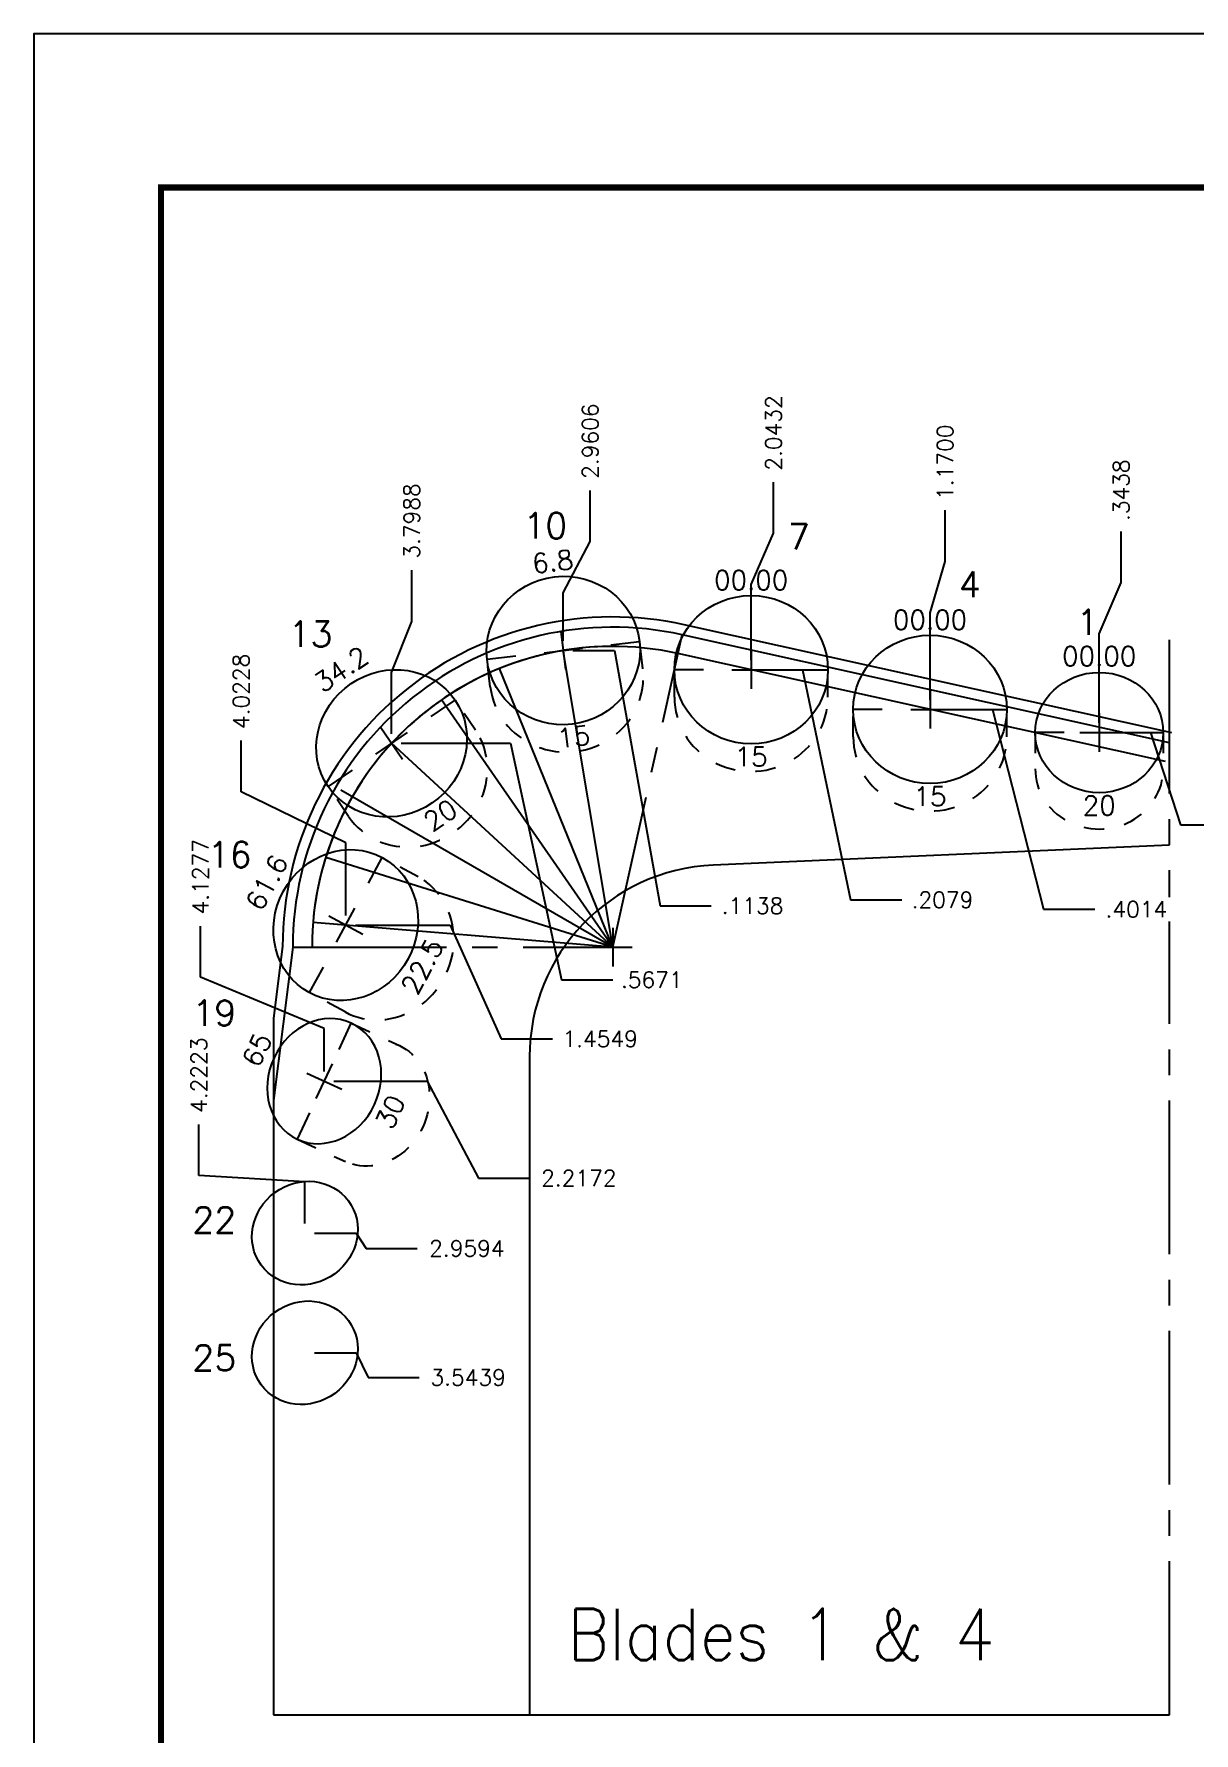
# Model space of a CAD drawing. Extents: x 25.7 to 47.7, y -20.7 to -3.7.
# Drawn here: x 25.66 to 31.32, y -12.05 to -3.75 of the extents above; entities that cross this region are included whole.
import ezdxf
from ezdxf.enums import TextEntityAlignment as Align

# ---------------------------------------------------------------- set-up
doc = ezdxf.new("R2010")
doc.units = 0
doc.header["$MEASUREMENT"] = 0
doc.header["$PDMODE"] = 3
doc.linetypes.add('CENTER2', pattern=[1.125, 0.75, -0.125, 0.125, -0.125])
doc.linetypes.add('HIDDEN2', pattern=[0.1875, 0.125, -0.0625])
doc.layers.get('0').update_dxf_attribs({"linetype": 'CONTINUOUS'})
doc.layers.get('Defpoints').update_dxf_attribs({"color": 10, "linetype": 'CONTINUOUS'})
for name, color, linetype in [('Blade1', 30, 'CONTINUOUS'), ('CLine', 5, 'CENTER2'), ('Dims', 4, 'CONTINUOUS'), ('Text', 3, 'CONTINUOUS'), ('Title Block', 7, 'CONTINUOUS')]:
    doc.layers.add(name, color=color, linetype=linetype)
doc.styles.add('RomanS', font='romans')
doc.dimstyles.get("Standard").update_dxf_attribs({"dimtxt": 0.078125, "dimasz": 0.125, "dimexe": 0.046875, "dimexo": 0.046875, "dimgap": 0.046875, "dimtad": 0, "dimtih": 1, "dimtoh": 1, "dimdec": 4, "dimzin": 4, "dimdsep": 46, "dimtxsty": 'RomanS', "dimcen": 0.09375, "dimclre": 9, "dimazin": 1, "dimtfac": 1, "dimtdec": 4, "dimtofl": 0, "dimtmove": 0, "dimatfit": 1, "dimfxl": 1, "dimtolj": 1, "dimtzin": 0, "dimarcsym": 0})

# ---------------------------------------------------------------- blocks, each defined once
blk = doc.blocks.new('COT_cblock')
at = {"layer": 'Title Block', "color": 8}
blk.add_lwpolyline([(0, 0), (22, 0), (22, 17), (0, 17)], close=True, dxfattribs=at)
at = {"layer": 'Title Block', "const_width": 0.03}
blk.add_lwpolyline([(21.38, 16.25), (0.62, 16.25), (0.62, 0.75), (21.38, 0.75)], close=True, dxfattribs=at)
at = {"layer": 'Title Block', "color": 1, "style": 'RomanS', "flags": 8}
for tag, p in [('FNAME', (0.37, 3.75)), ('REVDATE', (0.37, 2.25)), ('USER', (0.37, 0.75))]:
    blk.add_attdef(tag, text='', height=0.047, rotation=90, dxfattribs=at).set_placement(p, align=Align.BOTTOM_LEFT)
at = {"layer": 'Title Block', "color": 3, "style": 'RomanS', "flags": 8}
for tag, height, p in [('DRAWN', 0.11, (16.9503, 1.9844)), ('TITL1', 0.125, (19.587, 1.6835)), ('TITL2', 0.094, (19.587, 1.5143)), ('TITL3', 0.094, (19.587, 1.3739))]:
    blk.add_attdef(tag, text='', height=height, dxfattribs=at).set_placement(p, align=Align.MIDDLE_CENTER)
for tag, p in [('DDATE', (16.6059, 1.6718)), ('CHECK', (16.6059, 1.406)), ('MATRL', (16.6059, 1.1487)), ('PDATE', (16.6059, 0.8829)), ('SCALE', (18.1459, 0.8555)), ('SHEET', (20.2553, 0.8555))]:
    blk.add_attdef(tag, text='', height=0.094, dxfattribs=at).set_placement(p, align=Align.MIDDLE_LEFT)
for tag, p in [('FSCM#', (18.5872, 1.1213)), ('DWG#', (20.0595, 1.1213)), ('REV#', (21.2197, 1.1213))]:
    blk.add_attdef(tag, text='', height=0.094, dxfattribs=at).set_placement(p, align=Align.TOP_CENTER)
blk = doc.blocks.new('CMark')
at = {"layer": 'CLine'}
for p, q in [((0, 0.094), (0, -0.094)), ((-0.094, 0), (0.094, 0))]:
    blk.add_line(p, q, dxfattribs=at)
blk = doc.blocks.new('1613@30')
for p, q in [((-0.1705, 0), (-0.3125, 0)), ((0.1707, 0), (0.3125, 0))]:
    blk.add_line(p, q)
at = {"color": 8, "linetype": 'HIDDEN2', "ltscale": 0.5}
blk.add_line((-0.3125, 0), (-0.3125, -0.26), dxfattribs=at)
at = {"color": 8, "linetype": 'HIDDEN2', "ltscale": 0.5, "flags": 128}
blk.add_lwpolyline([(0.3125, 0), (0.3125, -0.26)], dxfattribs=at)
at = {"extrusion": (0, 0, -1)}
blk.add_ellipse((0, 0), major_axis=(-0.3125, 0), ratio=0.866025, start_param=-3.141592653589793, end_param=3.141592653589793, dxfattribs=at)
at = {"color": 8, "linetype": 'HIDDEN2', "ltscale": 0.5, "extrusion": (0, 0, -1)}
blk.add_ellipse((0, -0.26), major_axis=(-0.3125, 0), ratio=0.866025, start_param=3.068877, end_param=6.355901, dxfattribs=at)
blk.add_blockref('CMark', (0, 0))
at = {"style": 'RomanS'}
blk.add_text('30', height=0.094, dxfattribs=at).set_placement((0, -0.3562), align=Align.MIDDLE_CENTER)
blk.add_attdef('ANG', text='', height=0.094, dxfattribs=at).set_placement((0, 0.2871), align=Align.BOTTOM_CENTER)
blk = doc.blocks.new('1913@15')
for p, q in [((-0.233, 0), (-0.375, 0)), ((0.2332, 0), (0.375, 0))]:
    blk.add_line(p, q)
at = {"color": 8, "linetype": 'HIDDEN2', "ltscale": 0.5}
for p, q in [((-0.375, -0.1346), (-0.375, 0)), ((0.375, -0.1346), (0.375, 0))]:
    blk.add_line(p, q, dxfattribs=at)
blk.add_ellipse((0, 0), major_axis=(-0.375, 0), ratio=0.965926)
blk.add_ellipse((0, -0.1346), major_axis=(-0.375, 0), ratio=0.965926, start_param=0, end_param=3.141593, dxfattribs=at)
blk.add_blockref('CMark', (0, 0))
at = {"style": 'RomanS'}
blk.add_text('15', height=0.094, dxfattribs=at).set_placement((0, -0.4247), align=Align.MIDDLE_CENTER)
blk.add_attdef('ANG', text='', height=0.094, dxfattribs=at).set_placement((0, 0.3622), align=Align.BOTTOM_CENTER)
blk = doc.blocks.new('1613@20')
for p, q in [((-0.1705, 0), (-0.3125, 0)), ((0.1707, 0), (0.3125, 0))]:
    blk.add_line(p, q)
at = {"color": 8, "linetype": 'HIDDEN2', "ltscale": 0.5}
blk.add_line((-0.3125, 0), (-0.3125, -0.1779), dxfattribs=at)
at = {"color": 8, "linetype": 'HIDDEN2', "ltscale": 0.5, "flags": 128}
blk.add_lwpolyline([(0.3125, 0), (0.3125, -0.1779)], dxfattribs=at)
blk.add_ellipse((0, 0), major_axis=(-0.3125, 0), ratio=0.939693, start_param=-3.141592653589793, end_param=3.141592653589793)
at = {"color": 8, "linetype": 'HIDDEN2', "ltscale": 0.5}
blk.add_ellipse((0, -0.1779), major_axis=(-0.3125, 0), ratio=0.939693, start_param=0, end_param=3.141593, dxfattribs=at)
blk.add_blockref('CMark', (0, 0))
at = {"style": 'RomanS'}
blk.add_text('20', height=0.094, dxfattribs=at).set_placement((0, -0.3562), align=Align.MIDDLE_CENTER)
blk.add_attdef('ANG', text='', height=0.094, dxfattribs=at).set_placement((0, 0.2975), align=Align.BOTTOM_CENTER)
blk = doc.blocks.new('1913@22.5')
for p, q in [((-0.233, 0), (-0.375, 0)), ((0.2332, 0), (0.375, 0))]:
    blk.add_line(p, q)
at = {"color": 8, "linetype": 'HIDDEN2', "ltscale": 0.5}
for p, q in [((-0.375, -0.199), (-0.375, 0)), ((0.375, -0.199), (0.375, 0))]:
    blk.add_line(p, q, dxfattribs=at)
blk.add_ellipse((0, 0), major_axis=(-0.375, 0), ratio=0.92388)
blk.add_ellipse((0, -0.199), major_axis=(-0.375, 0), ratio=0.92388, start_param=6.283185, end_param=9.424778, dxfattribs=at)
blk.add_blockref('CMark', (0, 0))
at = {"style": 'RomanS'}
blk.add_text('22.5', height=0.094, dxfattribs=at).set_placement((0, -0.4247), align=Align.MIDDLE_CENTER)
blk.add_attdef('ANG', text='', height=0.094, dxfattribs=at).set_placement((0, 0.3622), align=Align.BOTTOM_CENTER)
blk = doc.blocks.new('1913@20')
for p, q in [((-0.233, 0), (-0.375, 0)), ((0.2332, 0), (0.375, 0))]:
    blk.add_line(p, q)
at = {"color": 8, "linetype": 'HIDDEN2', "ltscale": 0.5}
for p, q in [((-0.375, -0.1779), (-0.375, 0)), ((0.375, -0.1779), (0.375, 0))]:
    blk.add_line(p, q, dxfattribs=at)
blk.add_ellipse((0, 0), major_axis=(-0.375, 0), ratio=0.939693)
blk.add_ellipse((0, -0.1779), major_axis=(-0.375, 0), ratio=0.939693, start_param=0, end_param=3.141593, dxfattribs=at)
blk.add_blockref('CMark', (0, 0))
at = {"style": 'RomanS'}
blk.add_text('20', height=0.094, dxfattribs=at).set_placement((0, -0.4247), align=Align.MIDDLE_CENTER)
blk.add_attdef('ANG', text='', height=0.094, dxfattribs=at).set_placement((0, 0.3622), align=Align.BOTTOM_CENTER)
blk = doc.blocks.new('*D63')
at = {"layer": 'Defpoints', "color": 0, "linetype": 'ByBlock', "transparency": 16777216}
for p in [(31.2002, -6.6468), (26.9778, -9.6062)]:
    blk.add_point(p, dxfattribs=at)
at = {"layer": 'Dims', "color": 9, "linetype": 'ByBlock', "lineweight": -2, "transparency": 16777216}
for p, q in [((27.0247, -9.6062), (27.2278, -9.6062)), ((27.2278, -9.6062), (27.2767, -9.6809)), ((27.2767, -9.6809), (27.5267, -9.6809))]:
    blk.add_line(p, q, dxfattribs=at)
at = {"layer": 'Dims', "color": 0, "linetype": 'ByBlock', "transparency": 16777216, "insert": (27.7688, -9.6809), "char_height": 0.07812, "attachment_point": 5, "style": 'RomanS', "bg_fill": 3, "box_fill_scale": 1.25, "bg_fill_color": 256, "bg_fill_true_color": 13158600, "bg_fill_transparency": 0}
blk.add_mtext('\\A1;2.9594', dxfattribs=at)
at = {"layer": 'Defpoints', "color": 0, "linetype": 'ByBlock', "transparency": 16777216}
blk.add_point((27.5267, -9.6809), dxfattribs=at)
blk = doc.blocks.new('*D64')
at = {"layer": 'Defpoints', "color": 0, "linetype": 'ByBlock', "transparency": 16777216}
for p in [(31.2002, -6.6468), (26.9778, -10.1907)]:
    blk.add_point(p, dxfattribs=at)
at = {"layer": 'Dims', "color": 9, "linetype": 'ByBlock', "lineweight": -2, "transparency": 16777216}
for p, q in [((27.0247, -10.1907), (27.2278, -10.1907)), ((27.2278, -10.1907), (27.2863, -10.3114)), ((27.2863, -10.3114), (27.5363, -10.3114))]:
    blk.add_line(p, q, dxfattribs=at)
at = {"layer": 'Dims', "color": 0, "linetype": 'ByBlock', "transparency": 16777216, "insert": (27.7748, -10.3114), "char_height": 0.07812, "attachment_point": 5, "style": 'RomanS', "bg_fill": 3, "box_fill_scale": 1.25, "bg_fill_color": 256, "bg_fill_true_color": 13158600, "bg_fill_transparency": 0}
blk.add_mtext('\\A1;3.5439', dxfattribs=at)
at = {"layer": 'Defpoints', "color": 0, "linetype": 'ByBlock', "transparency": 16777216}
blk.add_point((27.5363, -10.3114), dxfattribs=at)
blk = doc.blocks.new('*D73')
at = {"layer": 'Defpoints', "color": 0, "linetype": 'ByBlock', "transparency": 16777216}
for p in [(31.2002, -6.6468), (30.8564, -7.1614)]:
    blk.add_point(p, dxfattribs=at)
at = {"layer": 'Dims', "color": 9, "linetype": 'ByBlock', "lineweight": -2, "transparency": 16777216}
for p, q in [((30.9643, -6.4291), (30.9643, -6.1791)), ((30.8564, -6.6791), (30.9643, -6.4291)), ((30.8564, -7.1146), (30.8564, -6.6791))]:
    blk.add_line(p, q, dxfattribs=at)
at = {"layer": 'Dims', "color": 0, "linetype": 'ByBlock', "transparency": 16777216, "insert": (30.9643, -5.9778), "char_height": 0.07812, "attachment_point": 5, "rotation": 90, "style": 'RomanS', "bg_fill": 3, "box_fill_scale": 1.25, "bg_fill_color": 256, "bg_fill_true_color": 13158600, "bg_fill_transparency": 0}
blk.add_mtext('\\A1;.3438', dxfattribs=at)
at = {"layer": 'Defpoints', "color": 0, "linetype": 'ByBlock', "transparency": 16777216}
blk.add_point((30.9643, -6.1791), dxfattribs=at)
blk = doc.blocks.new('*D74')
at = {"layer": 'Defpoints', "color": 0, "linetype": 'ByBlock', "transparency": 16777216}
for p in [(31.2002, -6.6468), (30.0302, -7.0483)]:
    blk.add_point(p, dxfattribs=at)
at = {"layer": 'Dims', "color": 9, "linetype": 'ByBlock', "lineweight": -2, "transparency": 16777216}
for p, q in [((30.1038, -6.3259), (30.1038, -6.0759)), ((30.0302, -6.5759), (30.1038, -6.3259)), ((30.0302, -7.0014), (30.0302, -6.5759))]:
    blk.add_line(p, q, dxfattribs=at)
at = {"layer": 'Dims', "color": 0, "linetype": 'ByBlock', "transparency": 16777216, "insert": (30.1038, -5.8412), "char_height": 0.07812, "attachment_point": 5, "rotation": 90, "style": 'RomanS', "bg_fill": 3, "box_fill_scale": 1.25, "bg_fill_color": 256, "bg_fill_true_color": 13158600, "bg_fill_transparency": 0}
blk.add_mtext('\\A1;1.1700', dxfattribs=at)
at = {"layer": 'Defpoints', "color": 0, "linetype": 'ByBlock', "transparency": 16777216}
blk.add_point((30.1038, -6.0759), dxfattribs=at)
blk = doc.blocks.new('*D75')
at = {"layer": 'Defpoints', "color": 0, "linetype": 'ByBlock', "transparency": 16777216}
for p in [(31.2002, -6.6468), (29.1569, -6.8547)]:
    blk.add_point(p, dxfattribs=at)
at = {"layer": 'Dims', "color": 9, "linetype": 'ByBlock', "lineweight": -2, "transparency": 16777216}
for p, q in [((29.2663, -6.1883), (29.2663, -5.9383)), ((29.1569, -6.4383), (29.2663, -6.1883)), ((29.1569, -6.8078), (29.1569, -6.4383))]:
    blk.add_line(p, q, dxfattribs=at)
at = {"layer": 'Dims', "color": 0, "linetype": 'ByBlock', "transparency": 16777216, "insert": (29.2663, -5.698), "char_height": 0.07812, "attachment_point": 5, "rotation": 90, "style": 'RomanS', "bg_fill": 3, "box_fill_scale": 1.25, "bg_fill_color": 256, "bg_fill_true_color": 13158600, "bg_fill_transparency": 0}
blk.add_mtext('\\A1;2.0432', dxfattribs=at)
at = {"layer": 'Defpoints', "color": 0, "linetype": 'ByBlock', "transparency": 16777216}
blk.add_point((29.2663, -5.9383), dxfattribs=at)
blk = doc.blocks.new('*D76')
at = {"layer": 'Defpoints', "color": 0, "linetype": 'ByBlock', "transparency": 16777216}
for p in [(31.2002, -6.6468), (28.2395, -6.7606)]:
    blk.add_point(p, dxfattribs=at)
at = {"layer": 'Dims', "color": 9, "linetype": 'ByBlock', "lineweight": -2, "transparency": 16777216}
for p, q in [((28.3714, -6.2284), (28.3714, -5.9784)), ((28.2395, -6.4784), (28.3714, -6.2284)), ((28.2395, -6.7137), (28.2395, -6.4784))]:
    blk.add_line(p, q, dxfattribs=at)
at = {"layer": 'Dims', "color": 0, "linetype": 'ByBlock', "transparency": 16777216, "insert": (28.3714, -5.7381), "char_height": 0.07812, "attachment_point": 5, "rotation": 90, "style": 'RomanS', "bg_fill": 3, "box_fill_scale": 1.25, "bg_fill_color": 256, "bg_fill_true_color": 13158600, "bg_fill_transparency": 0}
blk.add_mtext('\\A1;2.9606', dxfattribs=at)
at = {"layer": 'Defpoints', "color": 0, "linetype": 'ByBlock', "transparency": 16777216}
blk.add_point((28.3714, -5.9784), dxfattribs=at)
blk = doc.blocks.new('*D77')
at = {"layer": 'Defpoints', "color": 0, "linetype": 'ByBlock', "transparency": 16777216}
for p in [(31.2002, -6.6468), (27.4014, -7.2139)]:
    blk.add_point(p, dxfattribs=at)
at = {"layer": 'Dims', "color": 9, "linetype": 'ByBlock', "lineweight": -2, "transparency": 16777216}
for p, q in [((27.4995, -6.6183), (27.4995, -6.3683)), ((27.4014, -6.8683), (27.4995, -6.6183)), ((27.4014, -7.1671), (27.4014, -6.8683))]:
    blk.add_line(p, q, dxfattribs=at)
at = {"layer": 'Dims', "color": 0, "linetype": 'ByBlock', "transparency": 16777216, "insert": (27.4995, -6.128), "char_height": 0.07812, "attachment_point": 5, "rotation": 90, "style": 'RomanS', "bg_fill": 3, "box_fill_scale": 1.25, "bg_fill_color": 256, "bg_fill_true_color": 13158600, "bg_fill_transparency": 0}
blk.add_mtext('\\A1;3.7988', dxfattribs=at)
at = {"layer": 'Defpoints', "color": 0, "linetype": 'ByBlock', "transparency": 16777216}
blk.add_point((27.4995, -6.3683), dxfattribs=at)
blk = doc.blocks.new('*D78')
at = {"layer": 'Defpoints', "color": 0, "linetype": 'ByBlock', "transparency": 16777216}
for p in [(31.2002, -6.6468), (27.1774, -8.1018)]:
    blk.add_point(p, dxfattribs=at)
at = {"layer": 'Dims', "color": 9, "linetype": 'ByBlock', "lineweight": -2, "transparency": 16777216}
for p, q in [((26.6669, -7.4507), (26.6669, -7.2007)), ((27.1774, -7.7007), (26.6669, -7.4507)), ((27.1774, -8.0549), (27.1774, -7.7007))]:
    blk.add_line(p, q, dxfattribs=at)
at = {"layer": 'Dims', "color": 0, "linetype": 'ByBlock', "transparency": 16777216, "insert": (26.6669, -6.9604), "char_height": 0.07812, "attachment_point": 5, "rotation": 90, "style": 'RomanS', "bg_fill": 3, "box_fill_scale": 1.25, "bg_fill_color": 256, "bg_fill_true_color": 13158600, "bg_fill_transparency": 0}
blk.add_mtext('\\A1;4.0228', dxfattribs=at)
at = {"layer": 'Defpoints', "color": 0, "linetype": 'ByBlock', "transparency": 16777216}
blk.add_point((26.6669, -7.2007), dxfattribs=at)
blk = doc.blocks.new('*D79')
at = {"layer": 'Defpoints', "color": 0, "linetype": 'ByBlock', "transparency": 16777216}
for p in [(31.2002, -6.6468), (27.0725, -8.8641)]:
    blk.add_point(p, dxfattribs=at)
at = {"layer": 'Dims', "color": 9, "linetype": 'ByBlock', "lineweight": -2, "transparency": 16777216}
for p, q in [((26.468, -8.3563), (26.468, -8.1063)), ((27.0725, -8.6063), (26.468, -8.3563)), ((27.0725, -8.8172), (27.0725, -8.6063))]:
    blk.add_line(p, q, dxfattribs=at)
at = {"layer": 'Dims', "color": 0, "linetype": 'ByBlock', "transparency": 16777216, "insert": (26.468, -7.8659), "char_height": 0.07812, "attachment_point": 5, "rotation": 90, "style": 'RomanS', "bg_fill": 3, "box_fill_scale": 1.25, "bg_fill_color": 256, "bg_fill_true_color": 13158600, "bg_fill_transparency": 0}
blk.add_mtext('\\A1;4.1277', dxfattribs=at)
at = {"layer": 'Defpoints', "color": 0, "linetype": 'ByBlock', "transparency": 16777216}
blk.add_point((26.468, -8.1063), dxfattribs=at)
blk = doc.blocks.new('*D80')
at = {"layer": 'Defpoints', "color": 0, "linetype": 'ByBlock', "transparency": 16777216}
for p in [(31.2002, -6.6468), (30.8564, -7.1614)]:
    blk.add_point(p, dxfattribs=at)
at = {"layer": 'Dims', "color": 9, "linetype": 'ByBlock', "lineweight": -2, "transparency": 16777216}
for p, q in [((30.9033, -7.1614), (31.1064, -7.1614)), ((31.1064, -7.1614), (31.2537, -7.6119)), ((31.2537, -7.6119), (31.5037, -7.6119))]:
    blk.add_line(p, q, dxfattribs=at)
at = {"layer": 'Dims', "color": 0, "linetype": 'ByBlock', "transparency": 16777216, "insert": (31.705, -7.6119), "char_height": 0.07812, "attachment_point": 5, "style": 'RomanS', "bg_fill": 3, "box_fill_scale": 1.25, "bg_fill_color": 256, "bg_fill_true_color": 13158600, "bg_fill_transparency": 0}
blk.add_mtext('\\A1;.5146', dxfattribs=at)
at = {"layer": 'Defpoints', "color": 0, "linetype": 'ByBlock', "transparency": 16777216}
blk.add_point((31.5037, -7.6119), dxfattribs=at)
blk = doc.blocks.new('*D81')
at = {"layer": 'Defpoints', "color": 0, "linetype": 'ByBlock', "transparency": 16777216}
for p in [(31.2002, -6.6468), (30.0302, -7.0483)]:
    blk.add_point(p, dxfattribs=at)
at = {"layer": 'Dims', "color": 9, "linetype": 'ByBlock', "lineweight": -2, "transparency": 16777216}
for p, q in [((30.0771, -7.0483), (30.3349, -7.0483)), ((30.3349, -7.0483), (30.5849, -8.0247)), ((30.5849, -8.0247), (30.8349, -8.0247))]:
    blk.add_line(p, q, dxfattribs=at)
at = {"layer": 'Dims', "color": 0, "linetype": 'ByBlock', "transparency": 16777216, "insert": (31.0381, -8.0247), "char_height": 0.07812, "attachment_point": 5, "style": 'RomanS', "bg_fill": 3, "box_fill_scale": 1.25, "bg_fill_color": 256, "bg_fill_true_color": 13158600, "bg_fill_transparency": 0}
blk.add_mtext('\\A1;.4014', dxfattribs=at)
at = {"layer": 'Defpoints', "color": 0, "linetype": 'ByBlock', "transparency": 16777216}
blk.add_point((30.8349, -8.0247), dxfattribs=at)
blk = doc.blocks.new('*D82')
at = {"layer": 'Defpoints', "color": 0, "linetype": 'ByBlock', "transparency": 16777216}
for p in [(31.2002, -6.6468), (29.1569, -6.8547)]:
    blk.add_point(p, dxfattribs=at)
at = {"layer": 'Dims', "color": 9, "linetype": 'ByBlock', "lineweight": -2, "transparency": 16777216}
for p, q in [((29.2038, -6.8547), (29.4069, -6.8547)), ((29.4069, -6.8547), (29.6418, -7.9788)), ((29.6418, -7.9788), (29.8918, -7.9788))]:
    blk.add_line(p, q, dxfattribs=at)
at = {"layer": 'Dims', "color": 0, "linetype": 'ByBlock', "transparency": 16777216, "insert": (30.0912, -7.9788), "char_height": 0.07812, "attachment_point": 5, "style": 'RomanS', "bg_fill": 3, "box_fill_scale": 1.25, "bg_fill_color": 256, "bg_fill_true_color": 13158600, "bg_fill_transparency": 0}
blk.add_mtext('\\A1;.2079', dxfattribs=at)
at = {"layer": 'Defpoints', "color": 0, "linetype": 'ByBlock', "transparency": 16777216}
blk.add_point((29.8918, -7.9788), dxfattribs=at)
blk = doc.blocks.new('*D83')
at = {"layer": 'Defpoints', "color": 0, "linetype": 'ByBlock', "transparency": 16777216}
for p in [(31.2002, -6.6468), (28.2395, -6.7606)]:
    blk.add_point(p, dxfattribs=at)
at = {"layer": 'Dims', "color": 9, "linetype": 'ByBlock', "lineweight": -2, "transparency": 16777216}
for p, q in [((28.2864, -6.7606), (28.4895, -6.7606)), ((28.4895, -6.7606), (28.7124, -8.0075)), ((28.7124, -8.0075), (28.9624, -8.0075))]:
    blk.add_line(p, q, dxfattribs=at)
at = {"layer": 'Dims', "color": 0, "linetype": 'ByBlock', "transparency": 16777216, "insert": (29.1637, -8.0075), "char_height": 0.07812, "attachment_point": 5, "style": 'RomanS', "bg_fill": 3, "box_fill_scale": 1.25, "bg_fill_color": 256, "bg_fill_true_color": 13158600, "bg_fill_transparency": 0}
blk.add_mtext('\\A1;.1138', dxfattribs=at)
at = {"layer": 'Defpoints', "color": 0, "linetype": 'ByBlock', "transparency": 16777216}
blk.add_point((28.9624, -8.0075), dxfattribs=at)
blk = doc.blocks.new('*D84')
at = {"layer": 'Defpoints', "color": 0, "linetype": 'ByBlock', "transparency": 16777216}
for p in [(31.2002, -6.6468), (27.4014, -7.2139)]:
    blk.add_point(p, dxfattribs=at)
at = {"layer": 'Dims', "color": 9, "linetype": 'ByBlock', "lineweight": -2, "transparency": 16777216}
for p, q in [((27.4483, -7.2139), (27.9815, -7.2139)), ((27.9815, -7.2139), (28.2315, -8.3688)), ((28.2315, -8.3688), (28.4815, -8.3688))]:
    blk.add_line(p, q, dxfattribs=at)
at = {"layer": 'Dims', "color": 0, "linetype": 'ByBlock', "transparency": 16777216, "insert": (28.6716, -8.3688), "char_height": 0.07812, "attachment_point": 5, "style": 'RomanS', "bg_fill": 3, "box_fill_scale": 1.25, "bg_fill_color": 256, "bg_fill_true_color": 13158600, "bg_fill_transparency": 0}
blk.add_mtext('\\A1;.5671', dxfattribs=at)
at = {"layer": 'Defpoints', "color": 0, "linetype": 'ByBlock', "transparency": 16777216}
blk.add_point((28.4815, -8.3688), dxfattribs=at)
blk = doc.blocks.new('*D85')
at = {"layer": 'Defpoints', "color": 0, "linetype": 'ByBlock', "transparency": 16777216}
for p in [(31.2002, -6.6468), (27.1774, -8.1018)]:
    blk.add_point(p, dxfattribs=at)
at = {"layer": 'Dims', "color": 9, "linetype": 'ByBlock', "lineweight": -2, "transparency": 16777216}
for p, q in [((27.2242, -8.1018), (27.687, -8.1018)), ((27.687, -8.1018), (27.937, -8.6577)), ((27.937, -8.6577), (28.187, -8.6577))]:
    blk.add_line(p, q, dxfattribs=at)
at = {"layer": 'Dims', "color": 0, "linetype": 'ByBlock', "transparency": 16777216, "insert": (28.4199, -8.6577), "char_height": 0.07812, "attachment_point": 5, "style": 'RomanS', "bg_fill": 3, "box_fill_scale": 1.25, "bg_fill_color": 256, "bg_fill_true_color": 13158600, "bg_fill_transparency": 0}
blk.add_mtext('\\A1;1.4549', dxfattribs=at)
at = {"layer": 'Defpoints', "color": 0, "linetype": 'ByBlock', "transparency": 16777216}
blk.add_point((28.187, -8.6577), dxfattribs=at)
blk = doc.blocks.new('*D86')
at = {"layer": 'Defpoints', "color": 0, "linetype": 'ByBlock', "transparency": 16777216}
for p in [(31.2002, -6.6468), (27.0725, -8.8641)]:
    blk.add_point(p, dxfattribs=at)
at = {"layer": 'Dims', "color": 9, "linetype": 'ByBlock', "lineweight": -2, "transparency": 16777216}
for p, q in [((27.1193, -8.8641), (27.5752, -8.8641)), ((27.5752, -8.8641), (27.8252, -9.3374)), ((27.8252, -9.3374), (28.0752, -9.3374))]:
    blk.add_line(p, q, dxfattribs=at)
at = {"layer": 'Dims', "color": 0, "linetype": 'ByBlock', "transparency": 16777216, "insert": (28.3155, -9.3374), "char_height": 0.07812, "attachment_point": 5, "style": 'RomanS', "bg_fill": 3, "box_fill_scale": 1.25, "bg_fill_color": 256, "bg_fill_true_color": 13158600, "bg_fill_transparency": 0}
blk.add_mtext('\\A1;2.2172', dxfattribs=at)
at = {"layer": 'Defpoints', "color": 0, "linetype": 'ByBlock', "transparency": 16777216}
blk.add_point((28.0752, -9.3374), dxfattribs=at)
blk = doc.blocks.new('*D87')
at = {"layer": 'Defpoints', "color": 0, "linetype": 'ByBlock', "transparency": 16777216}
for p in [(31.2002, -6.6468), (26.9778, -9.6062)]:
    blk.add_point(p, dxfattribs=at)
at = {"layer": 'Dims', "color": 9, "linetype": 'ByBlock', "lineweight": -2, "transparency": 16777216}
for p, q in [((26.4604, -9.3254), (26.4604, -9.0754)), ((26.9778, -9.3562), (26.4604, -9.3254)), ((26.9778, -9.5593), (26.9778, -9.3562))]:
    blk.add_line(p, q, dxfattribs=at)
at = {"layer": 'Dims', "color": 0, "linetype": 'ByBlock', "transparency": 16777216, "insert": (26.4604, -8.8351), "char_height": 0.07812, "attachment_point": 5, "rotation": 90, "style": 'RomanS', "bg_fill": 3, "box_fill_scale": 1.25, "bg_fill_color": 256, "bg_fill_true_color": 13158600, "bg_fill_transparency": 0}
blk.add_mtext('\\A1;4.2223', dxfattribs=at)
at = {"layer": 'Defpoints', "color": 0, "linetype": 'ByBlock', "transparency": 16777216}
blk.add_point((26.4604, -9.0754), dxfattribs=at)

msp = doc.modelspace()

# ---------------------------------------------------------------- linework, layer by layer
for p, q in [((31.20015, -7.21161), (28.81959, -6.68385)), ((26.9189, -8.20932), (26.82515, -8.95932)), ((26.82515, -8.95932), (26.82515, -11.95932)), ((26.82515, -11.95932), (31.20015, -11.95932))]:
    msp.add_line(p, q)
at = {"color": 251, "flags": 128}
msp.add_lwpolyline([(31.21098, -7.1628), (28.83041, -6.63504, 0.4790582), (26.86891, -8.20618), (26.82515, -8.5562), (26.82515, -8.95932)], format="xyb", dxfattribs=at)
at = {"flags": 128}
msp.add_lwpolyline([(31.20015, -7.71162), (28.97176, -7.80891, 0.4014907), (28.07515, -8.74552), (28.07515, -11.95932)], format="xyb", dxfattribs=at)
msp.add_arc((28.4814, -8.20932), 1.5625, 77.5, 180)
at = {"layer": 'Blade1'}
for centre in [(26.97782, -9.60619), (26.97782, -10.19071)]:
    msp.add_ellipse(centre, major_axis=(-0.2129, -0.15696), ratio=0.9311101, dxfattribs=at)
at = {"layer": 'CLine', "color": 1}
for p, q in [((28.4814, -8.20932), (28.81959, -6.68385)), ((26.9189, -8.20932), (28.4814, -8.20932))]:
    msp.add_line(p, q, dxfattribs=at)
at = {"layer": 'CLine'}
msp.add_line((31.20015, -11.95932), (31.20015, -6.64682), dxfattribs=at)
at = {"layer": 'CLine', "color": 1, "linetype": 'ByBlock', "flags": 128}
for points in [[(28.48316, -6.74057, 0.2098397), (27.40138, -7.21393, 0.1666983)], [(27.40138, -7.21393, 0.167118), (27.01762, -8.08859, 0.167118)]]:
    msp.add_lwpolyline(points, format="xyb", dxfattribs=at)
msp.add_lwpolyline([(31.17986, -7.30314), (28.7993, -6.77538)], dxfattribs=at)
at = {"layer": 'Defpoints', "linetype": 'ByBlock'}
for q in [(28.23952, -6.76062), (27.92888, -6.84846), (27.64493, -7.00203), (27.40138, -7.21393), (27.15396, -7.44246), (27.07959, -7.77096), (27.01762, -8.08859)]:
    msp.add_line((28.4814, -8.20932), q, dxfattribs=at)

# ---------------------------------------------------------------- block references
msp.add_blockref('COT_cblock', (25.65517, -20.74932))
at = {"linetype": 'Continuous'}
msp.add_blockref('CMark', (28.4814, -8.20932), dxfattribs=at)
msp.add_blockref('CMark', (28.4814, -8.20932), dxfattribs=at)
at = {"layer": 'Blade1'}
for name, p, rotation, values in [('1913@15', (28.23952, -6.76062), 6.800000000000004, {'ANG': '6.8'}), ('1913@20', (27.40138, -7.21393), 34.2, {'ANG': '34.2'}), ('1913@22.5', (27.17736, -8.10176), 61.59999999999999, {'ANG': '61.6'}), ('1613@30', (27.07245, -8.86406), 65, {'ANG': '65'})]:
    msp.add_blockref(name, p, dxfattribs=dict(at, rotation=rotation)).add_auto_attribs(values)
for name, p in [('1913@15', (29.15695, -6.85467)), ('1913@15', (30.03019, -7.04826)), ('1613@20', (30.8564, -7.16144))]:
    msp.add_blockref(name, p, dxfattribs=at).add_auto_attribs({'ANG': '00.00'})

# ---------------------------------------------------------------- texts
at = {"layer": 'Blade1', "style": 'RomanS'}
for s, p in [('10', (28.04484, -6.21303)), ('7', (29.33672, -6.26704)), ('4', (30.17116, -6.5004)), ('13', (26.89812, -6.74242)), ('1', (30.74534, -6.68489)), ('16', (26.50331, -7.8206)), ('19', (26.42837, -8.59397)), ('25', (26.42837, -10.27785))]:
    msp.add_text(s, height=0.125, dxfattribs=at).set_placement(p)
at = {"layer": 'Text', "style": 'RomanS', "width": 0.9}
msp.add_text('Blades 1 & 4', height=0.25, dxfattribs=at).set_placement((28.2614, -11.69142))

# ---------------------------------------------------------------- next in the draw order: dimensions: what is measured, and where the dimension line sits
at = {"layer": 'Dims', "linetype": 'ByBlock'}
dim = msp.add_ordinate_dim(feature_location=(26.97782, -9.60619), offset=(0.54884, -0.07468), dtype=0, origin=(31.20015, -6.64682), dimstyle='Standard', override={"dimtfill": 1}, dxfattribs=at)
dim.commit()
dim.dimension.update_dxf_attribs({"geometry": '*D63', "text_midpoint": (27.76884, -9.68087)})

# ---------------------------------------------------------------- next in the draw order: dimensions: what is measured, and where the dimension line sits
dim = msp.add_ordinate_dim(feature_location=(26.97782, -10.19071), offset=(0.55847, -0.12068), dtype=0, origin=(31.20015, -6.64682), dimstyle='Standard', override={"dimtfill": 1}, dxfattribs=at)
dim.commit()
dim.dimension.update_dxf_attribs({"geometry": '*D64', "text_midpoint": (27.77476, -10.31139)})

# ---------------------------------------------------------------- next in the draw order: dimensions: what is measured, and where the dimension line sits
dim = msp.add_ordinate_dim(feature_location=(30.8564031289, -7.1614410515), offset=(0.1078742493, 0.9823311733), dtype=1, origin=(31.2001531289, -6.6468157822), dimstyle='Standard', override={"dimtfill": 1}, dxfattribs=at)
dim.commit()
dim.dimension.update_dxf_attribs({"geometry": '*D73', "text_midpoint": (30.9642773782, -5.9778449973)})

# ---------------------------------------------------------------- next in the draw order: dimensions: what is measured, and where the dimension line sits
dim = msp.add_ordinate_dim(feature_location=(30.03019, -7.04826), offset=(0.07362, 0.97235), dtype=1, origin=(31.20015, -6.64682), dimstyle='Standard', override={"dimtfill": 1}, dxfattribs=at)
dim.commit()
dim.dimension.update_dxf_attribs({"geometry": '*D74', "text_midpoint": (30.10381, -5.84116)})

# ---------------------------------------------------------------- next in the draw order: dimensions: what is measured, and where the dimension line sits
dim = msp.add_ordinate_dim(feature_location=(29.15695, -6.85467), offset=(0.10934, 0.91636), dtype=1, origin=(31.20015, -6.64682), dimstyle='Standard', override={"dimtfill": 1}, dxfattribs=at)
dim.commit()
dim.dimension.update_dxf_attribs({"geometry": '*D75', "text_midpoint": (29.26628, -5.69798)})

# ---------------------------------------------------------------- next in the draw order: dimensions: what is measured, and where the dimension line sits
dim = msp.add_ordinate_dim(feature_location=(28.23952, -6.76062), offset=(0.13187, 0.78218), dtype=1, origin=(31.20015, -6.64682), dimstyle='Standard', override={"dimtfill": 1}, dxfattribs=at)
dim.commit()
dim.dimension.update_dxf_attribs({"geometry": '*D76', "text_midpoint": (28.37139, -5.73812)})

# ---------------------------------------------------------------- next in the draw order: dimensions: what is measured, and where the dimension line sits
dim = msp.add_ordinate_dim(feature_location=(27.40138, -7.21393), offset=(0.09807, 0.84562), dtype=1, origin=(31.20015, -6.64682), dimstyle='Standard', override={"dimtfill": 1}, dxfattribs=at)
dim.commit()
dim.dimension.update_dxf_attribs({"geometry": '*D77', "text_midpoint": (27.49945, -6.12798)})

# ---------------------------------------------------------------- next in the draw order: dimensions: what is measured, and where the dimension line sits
dim = msp.add_ordinate_dim(feature_location=(27.17736, -8.10176), offset=(-0.51046, 0.90106), dtype=1, origin=(31.20015, -6.64682), dimstyle='Standard', override={"dimtfill": 1}, dxfattribs=at)
dim.commit()
dim.dimension.update_dxf_attribs({"geometry": '*D78', "text_midpoint": (26.66689, -6.96038)})

# ---------------------------------------------------------------- next in the draw order: dimensions: what is measured, and where the dimension line sits
dim = msp.add_ordinate_dim(feature_location=(27.07245, -8.86406), offset=(-0.60444, 0.75779), dtype=1, origin=(31.20015, -6.64682), dimstyle='Standard', override={"dimtfill": 1}, dxfattribs=at)
dim.commit()
dim.dimension.update_dxf_attribs({"geometry": '*D79', "text_midpoint": (26.46801, -7.86594)})

# ---------------------------------------------------------------- next in the draw order: dimensions: what is measured, and where the dimension line sits
dim = msp.add_ordinate_dim(feature_location=(30.8564, -7.16144), offset=(0.6473, -0.45045), dtype=0, origin=(31.20015, -6.64682), dimstyle='Standard', override={"dimtfill": 1}, dxfattribs=at)
dim.commit()
dim.dimension.update_dxf_attribs({"geometry": '*D80', "text_midpoint": (31.70496, -7.61189)})

# ---------------------------------------------------------------- next in the draw order: dimensions: what is measured, and where the dimension line sits
dim = msp.add_ordinate_dim(feature_location=(30.03019, -7.04826), offset=(0.80475, -0.97643), dtype=0, origin=(31.20015, -6.64682), dimstyle='Standard', override={"dimtfill": 1}, dxfattribs=at)
dim.commit()
dim.dimension.update_dxf_attribs({"geometry": '*D81', "text_midpoint": (31.03806, -8.02469)})

# ---------------------------------------------------------------- next in the draw order: dimensions: what is measured, and where the dimension line sits
dim = msp.add_ordinate_dim(feature_location=(29.156945, -6.854669), offset=(0.734806, -1.124153), dtype=0, origin=(31.200153, -6.646816), dimstyle='Standard', override={"dimtfill": 1}, dxfattribs=at)
dim.commit()
dim.dimension.update_dxf_attribs({"geometry": '*D82', "text_midpoint": (30.091156, -7.978823)})

# ---------------------------------------------------------------- next in the draw order: dimensions: what is measured, and where the dimension line sits
dim = msp.add_ordinate_dim(feature_location=(28.23952, -6.76062), offset=(0.72292, -1.24687), dtype=0, origin=(31.20015, -6.64682), dimstyle='Standard', override={"dimtfill": 1}, dxfattribs=at)
dim.commit()
dim.dimension.update_dxf_attribs({"geometry": '*D83', "text_midpoint": (29.16371, -8.00749)})

# ---------------------------------------------------------------- next in the draw order: dimensions: what is measured, and where the dimension line sits
dim = msp.add_ordinate_dim(feature_location=(27.40138, -7.21393), offset=(1.08016, -1.1549), dtype=0, origin=(31.20015, -6.64682), dimstyle='Standard', override={"dimtfill": 1}, dxfattribs=at)
dim.commit()
dim.dimension.update_dxf_attribs({"geometry": '*D84', "text_midpoint": (28.67165, -8.36884)})

# ---------------------------------------------------------------- next in the draw order: dimensions: what is measured, and where the dimension line sits
dim = msp.add_ordinate_dim(feature_location=(27.17736, -8.10176), offset=(1.00969, -0.55596), dtype=0, origin=(31.20015, -6.64682), dimstyle='Standard', override={"dimtfill": 1}, dxfattribs=at)
dim.commit()
dim.dimension.update_dxf_attribs({"geometry": '*D85', "text_midpoint": (28.41993, -8.65772)})

# ---------------------------------------------------------------- next in the draw order: dimensions: what is measured, and where the dimension line sits
dim = msp.add_ordinate_dim(feature_location=(27.07245, -8.86406), offset=(1.0027, -0.47339), dtype=0, origin=(31.20015, -6.64682), dimstyle='Standard', override={"dimtfill": 1}, dxfattribs=at)
dim.commit()
dim.dimension.update_dxf_attribs({"geometry": '*D86', "text_midpoint": (28.31548, -9.33745)})

# ---------------------------------------------------------------- next in the draw order: dimensions: what is measured, and where the dimension line sits
dim = msp.add_ordinate_dim(feature_location=(26.97782, -9.60619), offset=(-0.51739, 0.53079), dtype=1, origin=(31.20015, -6.64682), dimstyle='Standard', override={"dimtfill": 1}, dxfattribs=at)
dim.commit()
dim.dimension.update_dxf_attribs({"geometry": '*D87', "text_midpoint": (26.46043, -8.83507)})

# ---------------------------------------------------------------- next in the draw order: linework, layer by layer
at = {"layer": 'CLine', "color": 1, "linetype": 'ByBlock', "flags": 128}
msp.add_lwpolyline([(31.17986, -7.30314), (28.7993, -6.77538, 0.4796563), (27.01265, -8.20932)], format="xyb", dxfattribs=at)

# ---------------------------------------------------------------- next in the draw order: texts
at = {"layer": 'Blade1', "style": 'RomanS'}
msp.add_text('22', height=0.125, dxfattribs=at).set_placement((26.42837, -9.6043))

doc.saveas('drawing.dxf')
